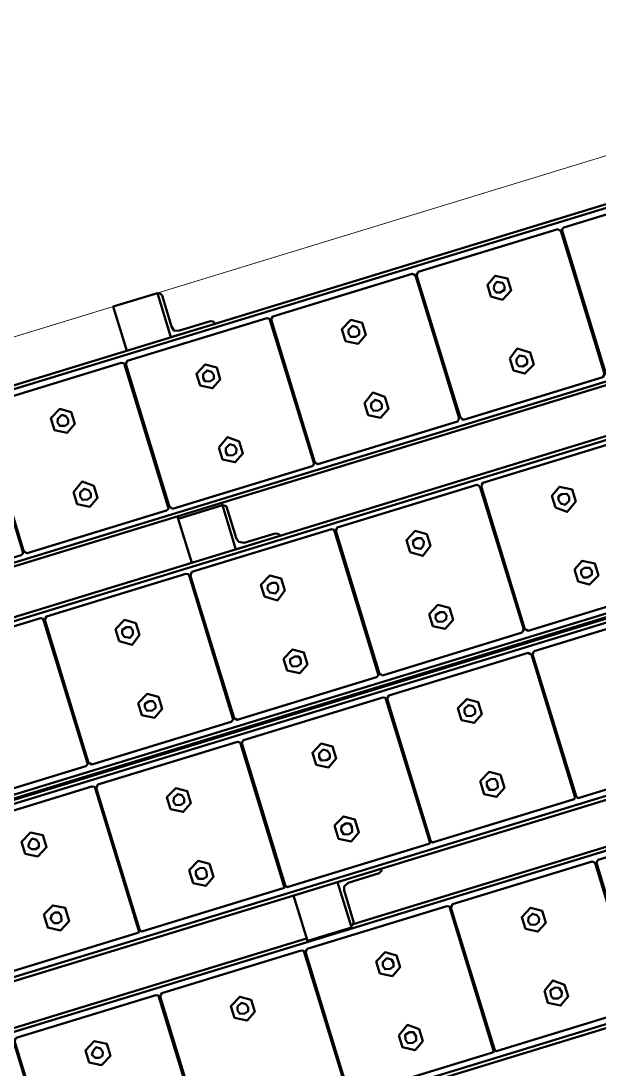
# Model space of a CAD drawing. Header units: inches. Extents: x 543393 to 2689207, y 1841861 to 9121372.
# Drawn here: x 547520.152 to 547520.779, y 1841969.314 to 1841970.451 of the extents above; entities that cross this region are included whole.
import ezdxf

# ---------------------------------------------------------------- set-up
doc = ezdxf.new("R2010")
doc.units = ezdxf.units.IN
doc.header["$MEASUREMENT"] = 0
doc.layers.add('Kich thuoc', color=8, linetype='Continuous', lineweight=18)

# ---------------------------------------------------------------- blocks, each defined once
blk = doc.blocks.new('Dan AC 220')
at = {"lineweight": 50}
for points in [[(103.2, 622.1), (28.8, 622.1), (28.8, 626.2), (28.8, 661.3), (28.8, 668.1), (3788, 668.1), (3788, 672.2), (3788, 958.9), (3737.9, 958.9), (3737.9, 672.2)], [(78.9, 904.8), (3737.9, 904.8)], [(128.9, 908.9), (3687.9, 908.9)], [(929.7, 883.2), (928.4, 883.2)], [(929.7, 881.8), (928.4, 881.8)], [(929.7, 879.1), (928.4, 879.1)], [(929.7, 877.8), (928.4, 877.8)], [(929.7, 871), (928.4, 871)], [(929.7, 869.7), (928.4, 869.7), (929.7, 869.7)], [(929.7, 865.6), (928.4, 865.6)], [(1094.8, 865.6), (1093.4, 865.6)], [(929.7, 861.5), (928.4, 861.5)], [(929.7, 861.5), (928.4, 861.5), (929.7, 861.5)], [(929.7, 857.5), (928.4, 857.5)], [(1094.8, 861.5), (1093.4, 861.5)], [(1094.8, 861.5), (1093.4, 861.5), (1094.8, 861.5)], [(1094.8, 857.5), (1093.4, 857.5)], [(929.7, 850.7), (928.4, 850.7)], [(929.7, 849.4), (928.4, 849.4)], [(1094.8, 850.7), (1093.4, 850.7)], [(1094.8, 849.4), (1093.4, 849.4)], [(929.7, 841.3), (928.4, 841.3)], [(929.7, 835.8), (928.4, 835.8)], [(929.7, 831.8), (928.4, 831.8)], [(929.7, 830.4), (928.4, 830.4)], [(1094.8, 841.3), (1093.4, 841.3)], [(1094.8, 835.8), (1093.4, 835.8)], [(1094.8, 831.8), (1093.4, 831.8)], [(1094.8, 830.4), (1093.4, 830.4)], [(929.7, 829.1), (928.4, 829.1)], [(929.7, 827.7), (928.4, 827.7)], [(929.7, 825), (928.4, 825)], [(929.7, 823.7), (928.4, 823.7), (929.7, 823.7)], [(1094.8, 829.1), (1093.4, 829.1)], [(1094.8, 827.7), (1093.4, 827.7)], [(1094.8, 825), (1093.4, 825)], [(1094.8, 823.7), (1093.4, 823.7), (1094.8, 823.7)], [(929.7, 818.3), (928.4, 818.3)], [(929.7, 816.9), (928.4, 816.9), (929.7, 816.9)], [(929.7, 812.8), (928.4, 812.8)], [(929.7, 811.5), (928.4, 811.5)], [(929.7, 810.1), (928.4, 810.1)], [(1094.8, 818.3), (1093.4, 818.3)], [(1094.8, 816.9), (1093.4, 816.9), (1094.8, 816.9)], [(1094.8, 812.8), (1093.4, 812.8)], [(1094.8, 811.5), (1093.4, 811.5)], [(1094.8, 810.1), (1093.4, 810.1)], [(1259.8, 812.8), (1258.4, 812.8)], [(1259.8, 811.5), (1258.4, 811.5)], [(1259.8, 810.1), (1258.4, 810.1)], [(929.7, 800.7), (928.4, 800.7)], [(929.7, 799.3), (928.4, 799.3)], [(929.7, 798), (928.4, 798)], [(1094.8, 800.7), (1093.4, 800.7)], [(1094.8, 799.3), (1093.4, 799.3)], [(1094.8, 798), (1093.4, 798)], [(1259.8, 800.7), (1258.4, 800.7)], [(1259.8, 799.3), (1258.4, 799.3)], [(1259.8, 798), (1258.4, 798)], [(929.7, 789.9), (928.4, 789.9), (929.7, 789.9)], [(929.7, 788.5), (928.4, 788.5)], [(1094.8, 789.9), (1093.4, 789.9), (1094.8, 789.9)], [(1094.8, 788.5), (1093.4, 788.5)], [(1259.8, 789.9), (1258.4, 789.9), (1259.8, 789.9)], [(1259.8, 788.5), (1258.4, 788.5)], [(929.7, 770.9), (928.4, 770.9)], [(1094.8, 770.9), (1093.4, 770.9)], [(1259.8, 770.9), (1258.4, 770.9)], [(3737.9, 724.9), (78.9, 724.9)], [(1035.2, 720.9), (78.9, 720.9)], [(1088, 672.2), (1088, 723.6), (1037.9, 723.6), (1037.9, 722.2), (1037.9, 672.2), (987.9, 672.2), (989.2, 674.9), (991.9, 676.2), (1027.1, 676.2), (1032.5, 678.9), (1033.9, 683), (1033.9, 718.2), (1035.2, 720.9), (1037.9, 722.2)], [(1934.8, 720.9), (1088, 720.9)], [(3788, 672.2), (28.8, 672.2)], [(764.7, 646.5), (763.3, 646.5)], [(764.7, 645.1), (763.3, 645.1)], [(764.7, 641.1), (763.3, 641.1)], [(764.7, 639.7), (763.3, 639.7)], [(764.7, 639.7), (763.3, 639.7), (764.7, 639.7)], [(929.7, 646.5), (928.4, 646.5)], [(929.7, 645.1), (928.4, 645.1)], [(929.7, 641.1), (928.4, 641.1)], [(929.7, 639.7), (928.4, 639.7)], [(929.7, 639.7), (928.4, 639.7), (929.7, 639.7)], [(1094.8, 646.5), (1093.4, 646.5)], [(1094.8, 645.1), (1093.4, 645.1)], [(1094.8, 641.1), (1093.4, 641.1)], [(1094.8, 639.7), (1093.4, 639.7)], [(1094.8, 639.7), (1093.4, 639.7), (1094.8, 639.7)], [(1259.8, 646.5), (1258.4, 646.5)], [(1259.8, 645.1), (1258.4, 645.1)], [(1259.8, 641.1), (1258.4, 641.1)], [(1259.8, 639.7), (1258.4, 639.7)], [(1259.8, 639.7), (1258.4, 639.7), (1259.8, 639.7)], [(764.7, 634.3), (763.3, 634.3)], [(764.7, 632.9), (763.3, 632.9), (764.7, 632.9)], [(764.7, 628.9), (763.3, 628.9)], [(929.7, 634.3), (928.4, 634.3)], [(929.7, 632.9), (928.4, 632.9), (929.7, 632.9)], [(929.7, 628.9), (928.4, 628.9)], [(1094.8, 634.3), (1093.4, 634.3)], [(1094.8, 632.9), (1093.4, 632.9), (1094.8, 632.9)], [(1094.8, 628.9), (1093.4, 628.9)], [(1259.8, 634.3), (1258.4, 634.3)], [(1259.8, 632.9), (1258.4, 632.9), (1259.8, 632.9)], [(1259.8, 628.9), (1258.4, 628.9)], [(764.7, 624.8), (763.3, 624.8)], [(764.7, 624.8), (763.3, 624.8), (764.7, 624.8)], [(764.7, 619.4), (763.3, 619.4)], [(764.7, 619.4), (763.3, 619.4), (764.7, 619.4)], [(929.7, 624.8), (928.4, 624.8)], [(929.7, 624.8), (928.4, 624.8), (929.7, 624.8)], [(929.7, 619.4), (928.4, 619.4)], [(929.7, 619.4), (928.4, 619.4), (929.7, 619.4)], [(1094.8, 624.8), (1093.4, 624.8)], [(1094.8, 624.8), (1093.4, 624.8), (1094.8, 624.8)], [(1094.8, 619.4), (1093.4, 619.4)], [(1094.8, 619.4), (1093.4, 619.4), (1094.8, 619.4)], [(1259.8, 624.8), (1258.4, 624.8)], [(1259.8, 624.8), (1258.4, 624.8), (1259.8, 624.8)], [(1259.8, 619.4), (1258.4, 619.4)], [(1259.8, 619.4), (1258.4, 619.4), (1259.8, 619.4)], [(764.7, 614), (763.3, 614)], [(764.7, 612.6), (763.3, 612.6)], [(764.7, 603.2), (763.3, 603.2)], [(929.7, 614), (928.4, 614)], [(929.7, 612.6), (928.4, 612.6)], [(929.7, 603.2), (928.4, 603.2)], [(1094.8, 614), (1093.4, 614)], [(1094.8, 612.6), (1093.4, 612.6)], [(1094.8, 603.2), (1093.4, 603.2)], [(1259.8, 614), (1258.4, 614)], [(1259.8, 612.6), (1258.4, 612.6)], [(1259.8, 603.2), (1258.4, 603.2)], [(764.7, 599.1), (763.3, 599.1)], [(764.7, 595.1), (763.3, 595.1)], [(764.7, 593.7), (763.3, 593.7)], [(764.7, 592.4), (763.3, 592.4)], [(929.7, 599.1), (928.4, 599.1)], [(929.7, 595.1), (928.4, 595.1)], [(929.7, 593.7), (928.4, 593.7)], [(929.7, 592.4), (928.4, 592.4)], [(1094.8, 599.1), (1093.4, 599.1)], [(1094.8, 595.1), (1093.4, 595.1)], [(1094.8, 593.7), (1093.4, 593.7)], [(1094.8, 592.4), (1093.4, 592.4)], [(1259.8, 599.1), (1258.4, 599.1)], [(1259.8, 595.1), (1258.4, 595.1)], [(1259.8, 593.7), (1258.4, 593.7)], [(1259.8, 592.4), (1258.4, 592.4)], [(764.7, 591), (763.3, 591)], [(764.7, 588.3), (763.3, 588.3)], [(764.7, 586.9), (763.3, 586.9)], [(764.7, 585.6), (763.3, 585.6)], [(764.7, 581.5), (763.3, 581.5)], [(764.7, 580.2), (763.3, 580.2), (764.7, 580.2)], [(929.7, 591), (928.4, 591)], [(929.7, 588.3), (928.4, 588.3)], [(929.7, 586.9), (928.4, 586.9)], [(929.7, 585.6), (928.4, 585.6)], [(929.7, 581.5), (928.4, 581.5)], [(929.7, 580.2), (928.4, 580.2), (929.7, 580.2)], [(1094.8, 591), (1093.4, 591)], [(1094.8, 588.3), (1093.4, 588.3)], [(1094.8, 586.9), (1093.4, 586.9)], [(1094.8, 585.6), (1093.4, 585.6)], [(1094.8, 581.5), (1093.4, 581.5)], [(1094.8, 580.2), (1093.4, 580.2), (1094.8, 580.2)], [(1259.8, 591), (1258.4, 591)], [(1259.8, 588.3), (1258.4, 588.3)], [(1259.8, 586.9), (1258.4, 586.9)], [(1259.8, 585.6), (1258.4, 585.6)], [(1259.8, 581.5), (1258.4, 581.5)], [(1259.8, 580.2), (1258.4, 580.2), (1259.8, 580.2)], [(764.7, 576.1), (763.3, 576.1)], [(764.7, 574.8), (763.3, 574.8)], [(764.7, 573.4), (763.3, 573.4)], [(929.7, 576.1), (928.4, 576.1)], [(929.7, 574.8), (928.4, 574.8)], [(929.7, 573.4), (928.4, 573.4)], [(1094.8, 576.1), (1093.4, 576.1)], [(1094.8, 574.8), (1093.4, 574.8)], [(1094.8, 573.4), (1093.4, 573.4)], [(1259.8, 576.1), (1258.4, 576.1)], [(1259.8, 574.8), (1258.4, 574.8)], [(1259.8, 573.4), (1258.4, 573.4)], [(764.7, 564), (763.3, 564)], [(764.7, 562.6), (763.3, 562.6)], [(764.7, 561.2), (763.3, 561.2)], [(929.7, 564), (928.4, 564)], [(929.7, 562.6), (928.4, 562.6)], [(929.7, 561.2), (928.4, 561.2)], [(1094.8, 564), (1093.4, 564)], [(1094.8, 562.6), (1093.4, 562.6)], [(1094.8, 561.2), (1093.4, 561.2)], [(1259.8, 564), (1258.4, 564)], [(1259.8, 562.6), (1258.4, 562.6)], [(1259.8, 561.2), (1258.4, 561.2)], [(764.7, 553.1), (763.3, 553.1), (764.7, 553.1)], [(764.7, 551.8), (763.3, 551.8)], [(929.7, 553.1), (928.4, 553.1), (929.7, 553.1)], [(929.7, 551.8), (928.4, 551.8)], [(1094.8, 553.1), (1093.4, 553.1), (1094.8, 553.1)], [(1094.8, 551.8), (1093.4, 551.8)], [(1259.8, 553.1), (1258.4, 553.1), (1259.8, 553.1)], [(1259.8, 551.8), (1258.4, 551.8)], [(3788, 488.2), (3788, 485.5), (3788, 484.1), (28.8, 484.1), (28.8, 485.5), (28.8, 488.2), (3788, 488.2), (3788, 495), (3788, 530.1), (3788, 534.2), (3732.5, 534.2)], [(764.7, 534.2), (763.3, 534.2)], [(929.7, 534.2), (928.4, 534.2)], [(1094.8, 534.2), (1093.4, 534.2)], [(1259.8, 534.2), (1258.4, 534.2)], [(28.8, 478.7), (28.8, 481.4), (28.8, 482.8), (3788, 482.8), (3788, 481.4), (3788, 478.7), (28.8, 478.7), (28.8, 472), (28.8, 435.4), (28.8, 432.7), (103.2, 432.7)], [(1037.9, 482.8), (1037.9, 484.1)], [(1088, 482.8), (1088, 484.1)], [(764.7, 455.7), (763.3, 455.7)], [(929.7, 455.7), (928.4, 455.7)], [(1094.8, 455.7), (1093.4, 455.7)], [(1259.8, 455.7), (1258.4, 455.7)], [(764.7, 454.4), (763.3, 454.4)], [(764.7, 451.7), (763.3, 451.7)], [(764.7, 450.3), (763.3, 450.3), (764.7, 450.3)], [(764.7, 449), (763.3, 449)], [(764.7, 444.9), (763.3, 444.9)], [(764.7, 443.6), (763.3, 443.6)], [(929.7, 454.4), (928.4, 454.4)], [(929.7, 451.7), (928.4, 451.7)], [(929.7, 450.3), (928.4, 450.3), (929.7, 450.3)], [(929.7, 449), (928.4, 449)], [(929.7, 444.9), (928.4, 444.9)], [(929.7, 443.6), (928.4, 443.6)], [(1094.8, 454.4), (1093.4, 454.4)], [(1094.8, 451.7), (1093.4, 451.7)], [(1094.8, 450.3), (1093.4, 450.3), (1094.8, 450.3)], [(1094.8, 449), (1093.4, 449)], [(1094.8, 444.9), (1093.4, 444.9)], [(1094.8, 443.6), (1093.4, 443.6)], [(1259.8, 454.4), (1258.4, 454.4)], [(1259.8, 451.7), (1258.4, 451.7)], [(1259.8, 450.3), (1258.4, 450.3), (1259.8, 450.3)], [(1259.8, 449), (1258.4, 449)], [(1259.8, 444.9), (1258.4, 444.9)], [(1259.8, 443.6), (1258.4, 443.6)], [(764.7, 442.2), (763.3, 442.2)], [(764.7, 438.2), (763.3, 438.2)], [(764.7, 434.1), (763.3, 434.1)], [(764.7, 434.1), (763.3, 434.1), (764.7, 434.1)], [(929.7, 442.2), (928.4, 442.2)], [(929.7, 438.2), (928.4, 438.2)], [(929.7, 434.1), (928.4, 434.1)], [(929.7, 434.1), (928.4, 434.1), (929.7, 434.1)], [(1094.8, 442.2), (1093.4, 442.2)], [(1094.8, 438.2), (1093.4, 438.2)], [(1094.8, 434.1), (1093.4, 434.1)], [(1094.8, 434.1), (1093.4, 434.1), (1094.8, 434.1)], [(1259.8, 442.2), (1258.4, 442.2)], [(1259.8, 438.2), (1258.4, 438.2)], [(1259.8, 434.1), (1258.4, 434.1)], [(1259.8, 434.1), (1258.4, 434.1), (1259.8, 434.1)], [(764.7, 430), (763.3, 430), (764.7, 430)], [(764.7, 428.7), (763.3, 428.7)], [(929.7, 430), (928.4, 430), (929.7, 430)], [(929.7, 428.7), (928.4, 428.7)], [(1094.8, 430), (1093.4, 430), (1094.8, 430)], [(1094.8, 428.7), (1093.4, 428.7)], [(1259.8, 430), (1258.4, 430), (1259.8, 430)], [(1259.8, 428.7), (1258.4, 428.7)], [(764.7, 417.9), (763.3, 417.9)], [(764.7, 416.5), (763.3, 416.5)], [(764.7, 413.8), (763.3, 413.8)], [(764.7, 409.7), (763.3, 409.7)], [(929.7, 417.9), (928.4, 417.9)], [(929.7, 416.5), (928.4, 416.5)], [(929.7, 413.8), (928.4, 413.8)], [(929.7, 409.7), (928.4, 409.7)], [(1094.8, 417.9), (1093.4, 417.9)], [(1094.8, 416.5), (1093.4, 416.5)], [(1094.8, 413.8), (1093.4, 413.8)], [(1094.8, 409.7), (1093.4, 409.7)], [(1259.8, 417.9), (1258.4, 417.9)], [(1259.8, 416.5), (1258.4, 416.5)], [(1259.8, 413.8), (1258.4, 413.8)], [(1259.8, 409.7), (1258.4, 409.7)], [(764.7, 404.3), (763.3, 404.3)], [(764.7, 401.6), (763.3, 401.6)], [(929.7, 404.3), (928.4, 404.3)], [(929.7, 401.6), (928.4, 401.6)], [(1094.8, 404.3), (1093.4, 404.3)], [(1094.8, 401.6), (1093.4, 401.6)], [(1259.8, 404.3), (1258.4, 404.3)], [(1259.8, 401.6), (1258.4, 401.6)], [(764.7, 397.6), (763.3, 397.6)], [(764.7, 396.2), (763.3, 396.2), (764.7, 396.2)], [(764.7, 392.2), (763.3, 392.2)], [(764.7, 390.8), (763.3, 390.8)], [(764.7, 389.5), (763.3, 389.5)], [(929.7, 397.6), (928.4, 397.6)], [(929.7, 396.2), (928.4, 396.2), (929.7, 396.2)], [(929.7, 392.2), (928.4, 392.2)], [(929.7, 390.8), (928.4, 390.8)], [(929.7, 389.5), (928.4, 389.5)], [(1094.8, 397.6), (1093.4, 397.6)], [(1094.8, 396.2), (1093.4, 396.2), (1094.8, 396.2)], [(1094.8, 392.2), (1093.4, 392.2)], [(1094.8, 390.8), (1093.4, 390.8)], [(1094.8, 389.5), (1093.4, 389.5)], [(1259.8, 397.6), (1258.4, 397.6)], [(1259.8, 396.2), (1258.4, 396.2), (1259.8, 396.2)], [(1259.8, 392.2), (1258.4, 392.2)], [(1259.8, 390.8), (1258.4, 390.8)], [(1259.8, 389.5), (1258.4, 389.5)], [(764.7, 385.4), (763.3, 385.4)], [(764.7, 384), (763.3, 384), (764.7, 384)], [(764.7, 380), (763.3, 380)], [(764.7, 378.6), (763.3, 378.6)], [(929.7, 385.4), (928.4, 385.4)], [(929.7, 384), (928.4, 384), (929.7, 384)], [(929.7, 380), (928.4, 380)], [(929.7, 378.6), (928.4, 378.6)], [(1094.8, 385.4), (1093.4, 385.4)], [(1094.8, 384), (1093.4, 384), (1094.8, 384)], [(1094.8, 380), (1093.4, 380)], [(1094.8, 378.6), (1093.4, 378.6)], [(1259.8, 385.4), (1258.4, 385.4)], [(1259.8, 384), (1258.4, 384), (1259.8, 384)], [(1259.8, 380), (1258.4, 380)], [(1259.8, 378.6), (1258.4, 378.6)], [(764.7, 373.2), (763.3, 373.2)], [(764.7, 371.9), (763.3, 371.9), (764.7, 371.9)], [(764.7, 367.8), (763.3, 367.8)], [(764.7, 366.5), (763.3, 366.5)], [(929.7, 373.2), (928.4, 373.2)], [(929.7, 371.9), (928.4, 371.9), (929.7, 371.9)], [(929.7, 367.8), (928.4, 367.8)], [(929.7, 366.5), (928.4, 366.5)], [(1094.8, 373.2), (1093.4, 373.2)], [(1094.8, 371.9), (1093.4, 371.9), (1094.8, 371.9)], [(1094.8, 367.8), (1093.4, 367.8)], [(1094.8, 366.5), (1093.4, 366.5)], [(1259.8, 373.2), (1258.4, 373.2)], [(1259.8, 371.9), (1258.4, 371.9), (1259.8, 371.9)], [(1259.8, 367.8), (1258.4, 367.8)], [(1259.8, 366.5), (1258.4, 366.5)], [(764.7, 362.4), (763.3, 362.4), (764.7, 362.4)], [(764.7, 361), (763.3, 361)], [(929.7, 362.4), (928.4, 362.4), (929.7, 362.4)], [(929.7, 361), (928.4, 361)], [(1094.8, 362.4), (1093.4, 362.4), (1094.8, 362.4)], [(1094.8, 361), (1093.4, 361)], [(1259.8, 362.4), (1258.4, 362.4), (1259.8, 362.4)], [(1259.8, 361), (1258.4, 361)], [(3732.5, 344.8), (3788, 344.8), (3788, 340.8), (3788, 305.6), (3788, 298.8), (28.8, 298.8), (28.8, 294.8), (28.8, 3.9), (78.9, 3.9), (78.9, 294.8)], [(764.7, 344.8), (763.3, 344.8)], [(929.7, 344.8), (928.4, 344.8)], [(1094.8, 344.8), (1093.4, 344.8)], [(1259.8, 344.8), (1258.4, 344.8)], [(28.8, 294.8), (3788, 294.8)], [(1088, 244.7), (1088, 294.8)], [(78.9, 242), (3737.9, 242)], [(1088, 242), (1088, 244.7), (1037.9, 244.7), (1037.9, 242)], [(78.9, 238), (3737.9, 238)], [(764.7, 216.3), (763.3, 216.3)], [(929.7, 216.3), (928.4, 216.3)], [(1094.8, 216.3), (1093.4, 216.3)], [(764.7, 215), (763.3, 215)], [(764.7, 212.3), (763.3, 212.3)], [(764.7, 210.9), (763.3, 210.9)], [(929.7, 215), (928.4, 215)], [(929.7, 212.3), (928.4, 212.3)], [(929.7, 210.9), (928.4, 210.9)], [(1094.8, 215), (1093.4, 215)], [(1094.8, 212.3), (1093.4, 212.3)], [(1094.8, 210.9), (1093.4, 210.9)], [(599.7, 204.1), (598.3, 204.1)], [(599.7, 202.8), (598.3, 202.8), (599.7, 202.8)], [(599.7, 198.7), (598.3, 198.7)], [(599.7, 194.7), (598.3, 194.7)], [(599.7, 194.7), (598.3, 194.7), (599.7, 194.7)], [(764.7, 204.1), (763.3, 204.1)], [(764.7, 202.8), (763.3, 202.8), (764.7, 202.8)], [(764.7, 198.7), (763.3, 198.7)], [(764.7, 194.7), (763.3, 194.7)], [(764.7, 194.7), (763.3, 194.7), (764.7, 194.7)], [(929.7, 204.1), (928.4, 204.1)], [(929.7, 202.8), (928.4, 202.8), (929.7, 202.8)], [(929.7, 198.7), (928.4, 198.7)], [(929.7, 194.7), (928.4, 194.7)], [(929.7, 194.7), (928.4, 194.7), (929.7, 194.7)], [(1094.8, 204.1), (1093.4, 204.1)], [(1094.8, 202.8), (1093.4, 202.8), (1094.8, 202.8)], [(1094.8, 198.7), (1093.4, 198.7)], [(1094.8, 194.7), (1093.4, 194.7)], [(1094.8, 194.7), (1093.4, 194.7), (1094.8, 194.7)], [(599.7, 190.6), (598.3, 190.6), (599.7, 190.6)], [(599.7, 189.3), (598.3, 189.3)], [(599.7, 183.8), (598.3, 183.8)], [(599.7, 182.5), (598.3, 182.5)], [(764.7, 190.6), (763.3, 190.6), (764.7, 190.6)], [(764.7, 189.3), (763.3, 189.3)], [(764.7, 183.8), (763.3, 183.8)], [(764.7, 182.5), (763.3, 182.5)], [(929.7, 190.6), (928.4, 190.6), (929.7, 190.6)], [(929.7, 189.3), (928.4, 189.3)], [(929.7, 183.8), (928.4, 183.8)], [(929.7, 182.5), (928.4, 182.5)], [(1094.8, 190.6), (1093.4, 190.6), (1094.8, 190.6)], [(1094.8, 189.3), (1093.4, 189.3)], [(1094.8, 183.8), (1093.4, 183.8)], [(1094.8, 182.5), (1093.4, 182.5)], [(599.7, 174.4), (598.3, 174.4)], [(764.7, 174.4), (763.3, 174.4)], [(929.7, 174.4), (928.4, 174.4)], [(1094.8, 174.4), (1093.4, 174.4)], [(599.7, 169), (598.3, 169)], [(599.7, 164.9), (598.3, 164.9)], [(599.7, 163.6), (598.3, 163.6)], [(599.7, 162.2), (598.3, 162.2), (599.7, 162.2)], [(764.7, 169), (763.3, 169)], [(764.7, 164.9), (763.3, 164.9)], [(764.7, 163.6), (763.3, 163.6)], [(764.7, 162.2), (763.3, 162.2), (764.7, 162.2)], [(929.7, 169), (928.4, 169)], [(929.7, 164.9), (928.4, 164.9)], [(929.7, 163.6), (928.4, 163.6)], [(929.7, 162.2), (928.4, 162.2), (929.7, 162.2)], [(1094.8, 169), (1093.4, 169)], [(1094.8, 164.9), (1093.4, 164.9)], [(1094.8, 163.6), (1093.4, 163.6)], [(1094.8, 162.2), (1093.4, 162.2), (1094.8, 162.2)], [(599.7, 158.1), (598.3, 158.1)], [(599.7, 156.8), (598.3, 156.8), (599.7, 156.8)], [(599.7, 152.7), (598.3, 152.7)], [(599.7, 150), (598.3, 150), (599.7, 150)], [(764.7, 158.1), (763.3, 158.1)], [(764.7, 156.8), (763.3, 156.8), (764.7, 156.8)], [(764.7, 152.7), (763.3, 152.7)], [(764.7, 150), (763.3, 150), (764.7, 150)], [(929.7, 158.1), (928.4, 158.1)], [(929.7, 156.8), (928.4, 156.8), (929.7, 156.8)], [(929.7, 152.7), (928.4, 152.7)], [(929.7, 150), (928.4, 150), (929.7, 150)], [(1094.8, 158.1), (1093.4, 158.1)], [(1094.8, 156.8), (1093.4, 156.8), (1094.8, 156.8)], [(1094.8, 152.7), (1093.4, 152.7)], [(1094.8, 150), (1093.4, 150), (1094.8, 150)], [(599.7, 146), (598.3, 146)], [(599.7, 144.6), (598.3, 144.6)], [(599.7, 143.3), (598.3, 143.3)], [(764.7, 146), (763.3, 146)], [(764.7, 144.6), (763.3, 144.6)], [(764.7, 143.3), (763.3, 143.3)], [(929.7, 146), (928.4, 146)], [(929.7, 144.6), (928.4, 144.6)], [(929.7, 143.3), (928.4, 143.3)], [(1094.8, 146), (1093.4, 146)], [(1094.8, 144.6), (1093.4, 144.6)], [(1094.8, 143.3), (1093.4, 143.3)], [(599.7, 133.8), (598.3, 133.8)], [(599.7, 132.4), (598.3, 132.4)], [(599.7, 131.1), (598.3, 131.1)], [(764.7, 133.8), (763.3, 133.8)], [(764.7, 132.4), (763.3, 132.4)], [(764.7, 131.1), (763.3, 131.1)], [(929.7, 133.8), (928.4, 133.8)], [(929.7, 132.4), (928.4, 132.4)], [(929.7, 131.1), (928.4, 131.1)], [(1094.8, 133.8), (1093.4, 133.8)], [(1094.8, 132.4), (1093.4, 132.4)], [(1094.8, 131.1), (1093.4, 131.1)], [(599.7, 123), (598.3, 123), (599.7, 123)], [(599.7, 121.6), (598.3, 121.6)], [(764.7, 123), (763.3, 123), (764.7, 123)], [(764.7, 121.6), (763.3, 121.6)], [(929.7, 123), (928.4, 123), (929.7, 123)], [(929.7, 121.6), (928.4, 121.6)], [(1094.8, 123), (1093.4, 123), (1094.8, 123)], [(1094.8, 121.6), (1093.4, 121.6)], [(599.7, 104), (598.3, 104)], [(764.7, 104), (763.3, 104)], [(929.7, 104), (928.4, 104)], [(1094.8, 104), (1093.4, 104)], [(3737.9, 58), (78.9, 58)], [(3687.9, 54), (128.9, 54)], [(1037.9, 3.9), (1088, 3.9), (1088, 54)]]:
    blk.add_lwpolyline(points, dxfattribs=at)
for points in [[(28.8, 958.9), (3788, 958.9), (3788, 3.9), (28.8, 3.9)], [(28.8, 3.9), (3788.8, 3.9), (3788.8, 958.9), (28.8, 958.9)]]:
    blk.add_lwpolyline(points, close=True)
for points in [[(763.3, 895.4), (762, 898.1), (760.6, 898.1), (602.4, 898.1), (601, 898.1), (599.7, 895.4), (599.7, 734.4), (601, 733), (602.4, 731.7), (760.6, 731.7), (762, 733), (763.3, 734.4)], [(928.4, 895.4), (927, 898.1), (925.7, 898.1), (767.4, 898.1), (766, 898.1), (764.7, 895.4), (764.7, 734.4), (766, 733), (767.4, 731.7), (925.7, 731.7), (927, 733), (928.4, 734.4)], [(1093.4, 895.4), (1092, 898.1), (1090.7, 898.1), (932.4, 898.1), (929.7, 898.1), (929.7, 895.4), (929.7, 734.4), (929.7, 733), (932.4, 731.7), (1090.7, 731.7), (1092, 733), (1093.4, 734.4)], [(1258.4, 895.4), (1257.1, 898.1), (1255.7, 898.1), (1097.5, 898.1), (1094.8, 898.1), (1094.8, 895.4), (1094.8, 734.4), (1094.8, 733), (1097.5, 731.7), (1255.7, 731.7), (1257.1, 733), (1258.4, 734.4)], [(1423.5, 895.4), (1422.1, 898.1), (1420.8, 898.1), (1262.5, 898.1), (1259.8, 898.1), (1259.8, 895.4), (1259.8, 734.4), (1259.8, 733), (1262.5, 731.7), (1420.8, 731.7), (1422.1, 733), (1423.5, 734.4)], [(1588.5, 895.4), (1587.1, 898.1), (1585.8, 898.1), (1427.5, 898.1), (1424.8, 898.1), (1424.8, 895.4), (1424.8, 734.4), (1424.8, 733), (1427.5, 731.7), (1585.8, 731.7), (1587.1, 733), (1588.5, 734.4)], [(928.4, 876.4), (929.7, 876.4)], [(858, 850.7), (858, 864.2), (845.9, 871), (835, 864.2), (835, 850.7), (845.9, 842.6)], [(1023.1, 850.7), (1023.1, 864.2), (1010.9, 871), (1000.1, 864.2), (1000.1, 850.7), (1010.9, 842.6)], [(852.6, 857.5), (851.3, 861.5), (845.9, 862.9), (841.8, 861.5), (840.4, 857.5), (841.8, 852.1), (845.9, 850.7), (851.3, 852.1)], [(928.4, 856.1), (929.7, 856.1)], [(1017.6, 857.5), (1016.3, 861.5), (1010.9, 862.9), (1006.8, 861.5), (1005.5, 857.5), (1006.8, 852.1), (1010.9, 850.7), (1016.3, 852.1)], [(1093.4, 856.1), (1094.8, 856.1)], [(928.4, 844), (929.7, 844)], [(1093.4, 844), (1094.8, 844)], [(928.4, 806.1), (929.7, 806.1)], [(1093.4, 806.1), (1094.8, 806.1)], [(1258.4, 806.1), (1259.8, 806.1)], [(858, 780.4), (858, 766.9), (845.9, 760.1), (835, 766.9), (835, 780.4), (845.9, 787.1)], [(928.4, 793.9), (929.7, 793.9)], [(1023.1, 780.4), (1023.1, 766.9), (1010.9, 760.1), (1000.1, 766.9), (1000.1, 780.4), (1010.9, 787.1)], [(1093.4, 793.9), (1094.8, 793.9)], [(1188.1, 780.4), (1188.1, 766.9), (1175.9, 760.1), (1165.1, 766.9), (1165.1, 780.4), (1175.9, 787.1)], [(1258.4, 793.9), (1259.8, 793.9)], [(1353.1, 780.4), (1353.1, 766.9), (1340.9, 760.1), (1328.8, 766.9), (1328.8, 780.4), (1340.9, 787.1)], [(852.6, 773.6), (851.3, 777.7), (845.9, 779), (841.8, 777.7), (840.4, 773.6), (841.8, 769.6), (845.9, 766.9), (851.3, 769.6)], [(1017.6, 773.6), (1016.3, 777.7), (1010.9, 779), (1006.8, 777.7), (1005.5, 773.6), (1006.8, 769.6), (1010.9, 766.9), (1016.3, 769.6)], [(1182.7, 773.6), (1181.3, 777.7), (1175.9, 779), (1171.9, 777.7), (1170.5, 773.6), (1171.9, 769.6), (1175.9, 766.9), (1181.3, 769.6)], [(1347.7, 773.6), (1345, 777.7), (1340.9, 779), (1336.9, 777.7), (1335.5, 773.6), (1336.9, 769.6), (1340.9, 766.9), (1345, 769.6)], [(763.3, 658.6), (762, 661.3), (760.6, 661.3), (602.4, 661.3), (601, 661.3), (599.7, 658.6), (599.7, 497.7), (601, 496.3), (602.4, 495), (760.6, 495), (762, 496.3), (763.3, 497.7)], [(928.4, 658.6), (927, 661.3), (925.7, 661.3), (767.4, 661.3), (766, 661.3), (764.7, 658.6), (764.7, 497.7), (766, 496.3), (767.4, 495), (925.7, 495), (927, 496.3), (928.4, 497.7)], [(1093.4, 658.6), (1092, 661.3), (1090.7, 661.3), (932.4, 661.3), (929.7, 661.3), (929.7, 658.6), (929.7, 497.7), (929.7, 496.3), (932.4, 495), (1090.7, 495), (1092, 496.3), (1093.4, 497.7)], [(1258.4, 658.6), (1257.1, 661.3), (1255.7, 661.3), (1097.5, 661.3), (1094.8, 661.3), (1094.8, 658.6), (1094.8, 497.7), (1094.8, 496.3), (1097.5, 495), (1255.7, 495), (1257.1, 496.3), (1258.4, 497.7)], [(1423.5, 658.6), (1422.1, 661.3), (1420.8, 661.3), (1262.5, 661.3), (1259.8, 661.3), (1259.8, 658.6), (1259.8, 497.7), (1259.8, 496.3), (1262.5, 495), (1420.8, 495), (1422.1, 496.3), (1423.5, 497.7)], [(858, 612.6), (858, 627.5), (845.9, 634.3), (835, 627.5), (835, 612.6), (845.9, 605.9)], [(852.6, 619.4), (851.3, 624.8), (845.9, 626.2), (841.8, 624.8), (840.4, 619.4), (841.8, 615.4), (845.9, 614), (851.3, 615.4)], [(1023.1, 612.6), (1023.1, 627.5), (1010.9, 634.3), (1000.1, 627.5), (1000.1, 612.6), (1010.9, 605.9)], [(1017.6, 619.4), (1016.3, 624.8), (1010.9, 626.2), (1006.8, 624.8), (1005.5, 619.4), (1006.8, 615.4), (1010.9, 614), (1016.3, 615.4)], [(1188.1, 612.6), (1188.1, 627.5), (1175.9, 634.3), (1165.1, 627.5), (1165.1, 612.6), (1175.9, 605.9)], [(1182.7, 619.4), (1181.3, 624.8), (1175.9, 626.2), (1171.9, 624.8), (1170.5, 619.4), (1171.9, 615.4), (1175.9, 614), (1181.3, 615.4)], [(1353.1, 612.6), (1353.1, 627.5), (1340.9, 634.3), (1328.8, 627.5), (1328.8, 612.6), (1340.9, 605.9)], [(1347.7, 619.4), (1345, 624.8), (1340.9, 626.2), (1336.9, 624.8), (1335.5, 619.4), (1336.9, 615.4), (1340.9, 614), (1345, 615.4)], [(763.3, 607.2), (764.7, 607.2)], [(928.4, 607.2), (929.7, 607.2)], [(1093.4, 607.2), (1094.8, 607.2)], [(1258.4, 607.2), (1259.8, 607.2)], [(763.3, 569.4), (764.7, 569.4)], [(928.4, 569.4), (929.7, 569.4)], [(1093.4, 569.4), (1094.8, 569.4)], [(1258.4, 569.4), (1259.8, 569.4)], [(763.3, 557.2), (764.7, 557.2)], [(928.4, 557.2), (929.7, 557.2)], [(1093.4, 557.2), (1094.8, 557.2)], [(1258.4, 557.2), (1259.8, 557.2)], [(858, 543.7), (858, 530.1), (845.9, 523.4), (835, 530.1), (835, 543.7), (845.9, 550.4)], [(1023.1, 543.7), (1023.1, 530.1), (1010.9, 523.4), (1000.1, 530.1), (1000.1, 543.7), (1010.9, 550.4)], [(1188.1, 543.7), (1188.1, 530.1), (1175.9, 523.4), (1165.1, 530.1), (1165.1, 543.7), (1175.9, 550.4)], [(1353.1, 543.7), (1353.1, 530.1), (1340.9, 523.4), (1328.8, 530.1), (1328.8, 543.7), (1340.9, 550.4)], [(852.6, 536.9), (851.3, 541), (845.9, 542.3), (841.8, 541), (840.4, 536.9), (841.8, 532.8), (845.9, 530.1), (851.3, 532.8)], [(1017.6, 536.9), (1016.3, 541), (1010.9, 542.3), (1006.8, 541), (1005.5, 536.9), (1006.8, 532.8), (1010.9, 530.1), (1016.3, 532.8)], [(1182.7, 536.9), (1181.3, 541), (1175.9, 542.3), (1171.9, 541), (1170.5, 536.9), (1171.9, 532.8), (1175.9, 530.1), (1181.3, 532.8)], [(1347.7, 536.9), (1345, 541), (1340.9, 542.3), (1336.9, 541), (1335.5, 536.9), (1336.9, 532.8), (1340.9, 530.1), (1345, 532.8)], [(763.3, 469.3), (762, 470.6), (760.6, 472), (602.4, 472), (601, 470.6), (599.7, 469.3), (599.7, 308.3), (601, 305.6), (602.4, 304.2), (760.6, 304.2), (762, 305.6), (763.3, 308.3)], [(928.4, 469.3), (927, 470.6), (925.7, 472), (767.4, 472), (766, 470.6), (764.7, 469.3), (764.7, 308.3), (766, 305.6), (767.4, 304.2), (925.7, 304.2), (927, 305.6), (928.4, 308.3)], [(1093.4, 469.3), (1092, 470.6), (1090.7, 472), (932.4, 472), (929.7, 470.6), (929.7, 469.3), (929.7, 308.3), (929.7, 305.6), (932.4, 304.2), (1090.7, 304.2), (1092, 305.6), (1093.4, 308.3)], [(1258.4, 469.3), (1257.1, 470.6), (1255.7, 472), (1097.5, 472), (1094.8, 470.6), (1094.8, 469.3), (1094.8, 308.3), (1094.8, 305.6), (1097.5, 304.2), (1255.7, 304.2), (1257.1, 305.6), (1258.4, 308.3)], [(1423.5, 469.3), (1422.1, 470.6), (1420.8, 472), (1262.5, 472), (1259.8, 470.6), (1259.8, 469.3), (1259.8, 308.3), (1259.8, 305.6), (1262.5, 304.2), (1420.8, 304.2), (1422.1, 305.6), (1423.5, 308.3)], [(693, 423.3), (693, 436.8), (682.2, 443.6), (670, 436.8), (670, 423.3), (682.2, 416.5)], [(858, 423.3), (858, 436.8), (845.9, 443.6), (835, 436.8), (835, 423.3), (845.9, 416.5)], [(1023.1, 423.3), (1023.1, 436.8), (1010.9, 443.6), (1000.1, 436.8), (1000.1, 423.3), (1010.9, 416.5)], [(1188.1, 423.3), (1188.1, 436.8), (1175.9, 443.6), (1165.1, 436.8), (1165.1, 423.3), (1175.9, 416.5)], [(687.6, 430), (686.2, 434.1), (682.2, 435.4), (676.8, 434.1), (675.4, 430), (676.8, 426), (682.2, 424.6), (686.2, 426)], [(852.6, 430), (851.3, 434.1), (845.9, 435.4), (841.8, 434.1), (840.4, 430), (841.8, 426), (845.9, 424.6), (851.3, 426)], [(1017.6, 430), (1016.3, 434.1), (1010.9, 435.4), (1006.8, 434.1), (1005.5, 430), (1006.8, 426), (1010.9, 424.6), (1016.3, 426)], [(1182.7, 430), (1181.3, 434.1), (1175.9, 435.4), (1171.9, 434.1), (1170.5, 430), (1171.9, 426), (1175.9, 424.6), (1181.3, 426)], [(763.3, 423.3), (764.7, 423.3)], [(928.4, 423.3), (929.7, 423.3)], [(1093.4, 423.3), (1094.8, 423.3)], [(1258.4, 423.3), (1259.8, 423.3)], [(763.3, 403), (764.7, 403)], [(928.4, 403), (929.7, 403)], [(1093.4, 403), (1094.8, 403)], [(1258.4, 403), (1259.8, 403)], [(693, 352.9), (693, 339.4), (682.2, 332.6), (670, 339.4), (670, 352.9), (682.2, 361)], [(687.6, 346.2), (686.2, 350.2), (682.2, 352.9), (676.8, 350.2), (675.4, 346.2), (676.8, 342.1), (682.2, 340.8), (686.2, 342.1)], [(858, 352.9), (858, 339.4), (845.9, 332.6), (835, 339.4), (835, 352.9), (845.9, 361)], [(852.6, 346.2), (851.3, 350.2), (845.9, 352.9), (841.8, 350.2), (840.4, 346.2), (841.8, 342.1), (845.9, 340.8), (851.3, 342.1)], [(1023.1, 352.9), (1023.1, 339.4), (1010.9, 332.6), (1000.1, 339.4), (1000.1, 352.9), (1010.9, 361)], [(1017.6, 346.2), (1016.3, 350.2), (1010.9, 352.9), (1006.8, 350.2), (1005.5, 346.2), (1006.8, 342.1), (1010.9, 340.8), (1016.3, 342.1)], [(1188.1, 352.9), (1188.1, 339.4), (1175.9, 332.6), (1165.1, 339.4), (1165.1, 352.9), (1175.9, 361)], [(1182.7, 346.2), (1181.3, 350.2), (1175.9, 352.9), (1171.9, 350.2), (1170.5, 346.2), (1171.9, 342.1), (1175.9, 340.8), (1181.3, 342.1)], [(991.9, 290.7), (989.2, 292.1), (987.9, 293.4), (987.9, 294.8), (1037.9, 294.8), (1037.9, 244.7), (1035.2, 246.1), (1033.9, 247.4), (1033.9, 283.9), (1032.5, 288), (1027.1, 290.7)], [(598.3, 228.5), (598.3, 231.2), (595.6, 232.5), (437.3, 232.5), (436, 231.2), (434.6, 228.5), (434.6, 67.5), (436, 66.2), (437.3, 64.8), (595.6, 64.8), (598.3, 66.2)], [(763.3, 228.5), (762, 231.2), (760.6, 232.5), (602.4, 232.5), (601, 231.2), (599.7, 228.5), (599.7, 67.5), (601, 66.2), (602.4, 64.8), (760.6, 64.8), (762, 66.2), (763.3, 67.5)], [(928.4, 228.5), (927, 231.2), (925.7, 232.5), (767.4, 232.5), (766, 231.2), (764.7, 228.5), (764.7, 67.5), (766, 66.2), (767.4, 64.8), (925.7, 64.8), (927, 66.2), (928.4, 67.5)], [(1093.4, 228.5), (1092, 231.2), (1090.7, 232.5), (932.4, 232.5), (929.7, 231.2), (929.7, 228.5), (929.7, 67.5), (929.7, 66.2), (932.4, 64.8), (1090.7, 64.8), (1092, 66.2), (1093.4, 67.5)], [(1258.4, 228.5), (1257.1, 231.2), (1255.7, 232.5), (1097.5, 232.5), (1094.8, 231.2), (1094.8, 228.5), (1094.8, 67.5), (1094.8, 66.2), (1097.5, 64.8), (1255.7, 64.8), (1257.1, 66.2), (1258.4, 67.5)], [(1423.5, 228.5), (1422.1, 231.2), (1420.8, 232.5), (1262.5, 232.5), (1259.8, 231.2), (1259.8, 228.5), (1259.8, 67.5), (1259.8, 66.2), (1262.5, 64.8), (1420.8, 64.8), (1422.1, 66.2), (1423.5, 67.5)], [(763.3, 209.5), (764.7, 209.5)], [(928.4, 209.5), (929.7, 209.5)], [(1093.4, 209.5), (1094.8, 209.5)], [(693, 183.8), (693, 197.4), (682.2, 204.1), (670, 197.4), (670, 183.8), (682.2, 175.7)], [(687.6, 190.6), (686.2, 194.7), (682.2, 196), (676.8, 194.7), (675.4, 190.6), (676.8, 186.5), (682.2, 183.8), (686.2, 186.5)], [(858, 183.8), (858, 197.4), (845.9, 204.1), (835, 197.4), (835, 183.8), (845.9, 175.7)], [(852.6, 190.6), (851.3, 194.7), (845.9, 196), (841.8, 194.7), (840.4, 190.6), (841.8, 186.5), (845.9, 183.8), (851.3, 186.5)], [(1023.1, 183.8), (1023.1, 197.4), (1010.9, 204.1), (1000.1, 197.4), (1000.1, 183.8), (1010.9, 175.7)], [(1017.6, 190.6), (1016.3, 194.7), (1010.9, 196), (1006.8, 194.7), (1005.5, 190.6), (1006.8, 186.5), (1010.9, 183.8), (1016.3, 186.5)], [(1188.1, 183.8), (1188.1, 197.4), (1175.9, 204.1), (1165.1, 197.4), (1165.1, 183.8), (1175.9, 175.7)], [(1182.7, 190.6), (1181.3, 194.7), (1175.9, 196), (1171.9, 194.7), (1170.5, 190.6), (1171.9, 186.5), (1175.9, 183.8), (1181.3, 186.5)], [(598.3, 177.1), (599.7, 177.1)], [(763.3, 177.1), (764.7, 177.1)], [(928.4, 177.1), (929.7, 177.1)], [(1093.4, 177.1), (1094.8, 177.1)], [(598.3, 139.2), (599.7, 139.2)], [(763.3, 139.2), (764.7, 139.2)], [(928.4, 139.2), (929.7, 139.2)], [(1093.4, 139.2), (1094.8, 139.2)], [(598.3, 127), (599.7, 127)], [(763.3, 127), (764.7, 127)], [(928.4, 127), (929.7, 127)], [(1093.4, 127), (1094.8, 127)], [(693, 113.5), (693, 100), (682.2, 93.2), (670, 100), (670, 113.5), (682.2, 120.3)], [(858, 113.5), (858, 100), (845.9, 93.2), (835, 100), (835, 113.5), (845.9, 120.3)], [(1023.1, 113.5), (1023.1, 100), (1010.9, 93.2), (1000.1, 100), (1000.1, 113.5), (1010.9, 120.3)], [(1188.1, 113.5), (1188.1, 100), (1175.9, 93.2), (1165.1, 100), (1165.1, 113.5), (1175.9, 120.3)], [(687.6, 106.7), (686.2, 110.8), (682.2, 112.2), (676.8, 110.8), (675.4, 106.7), (676.8, 102.7), (682.2, 100), (686.2, 102.7)], [(852.6, 106.7), (851.3, 110.8), (845.9, 112.2), (841.8, 110.8), (840.4, 106.7), (841.8, 102.7), (845.9, 100), (851.3, 102.7)], [(1017.6, 106.7), (1016.3, 110.8), (1010.9, 112.2), (1006.8, 110.8), (1005.5, 106.7), (1006.8, 102.7), (1010.9, 100), (1016.3, 102.7)], [(1182.7, 106.7), (1181.3, 110.8), (1175.9, 112.2), (1171.9, 110.8), (1170.5, 106.7), (1171.9, 102.7), (1175.9, 100), (1181.3, 102.7)], [(991.9, 49.9), (989.2, 51.3), (987.9, 54), (1037.9, 54), (1037.9, 3.9), (1035.2, 5.3), (1033.9, 8), (1033.9, 43.2), (1032.5, 48.6), (1027.1, 49.9)]]:
    blk.add_lwpolyline(points, close=True, dxfattribs=at)
blk = doc.blocks.new('NDK1')
blk.add_blockref('Dan AC 220', (240604.4, 54957.5))

msp = doc.modelspace()

# ---------------------------------------------------------------- block references
at = {"layer": 'Kich thuoc', "xscale": 0.001, "yscale": 0.001, "zscale": 0.001, "rotation": 197.0123114188912}
msp.add_blockref('NDK1', (547735.2883, 1842093.4113), dxfattribs=at)

doc.saveas('drawing.dxf')
